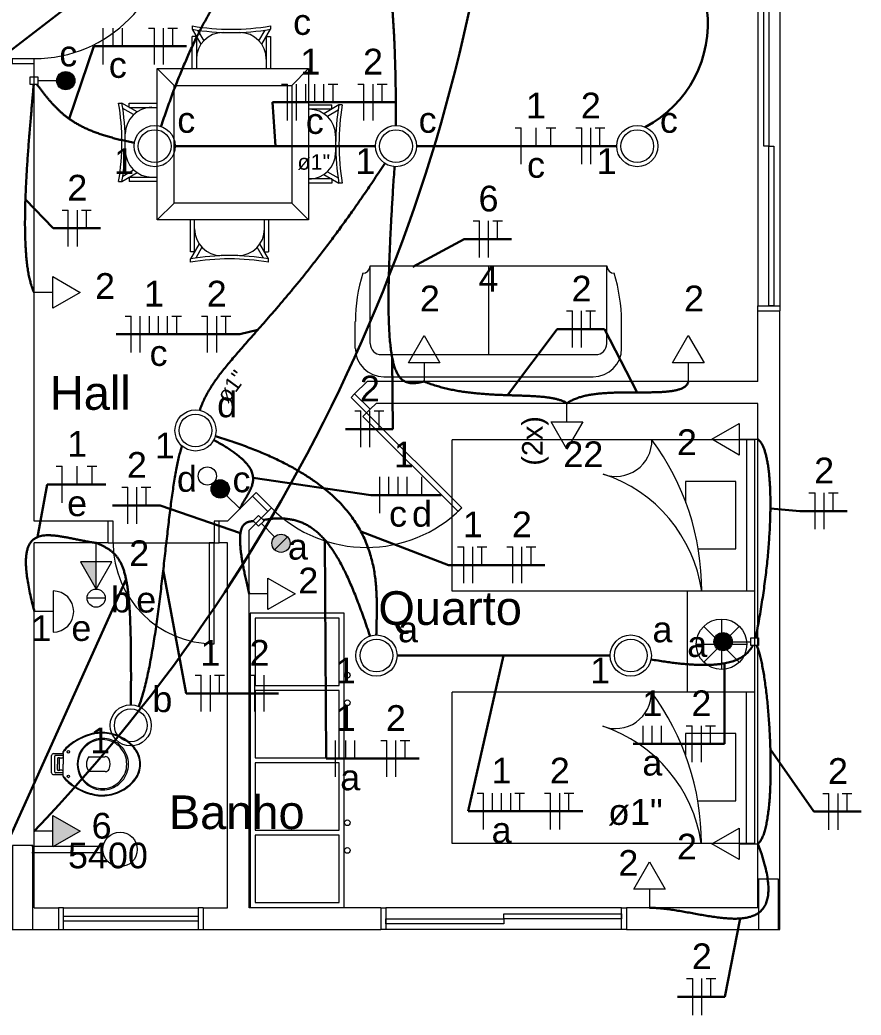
# Model space of a CAD drawing. Header units: inches. Extents: x -8.7 to 57.3, y -9.2 to 26.4.
# Drawn here: x 8.53 to 14.31, y -2.32 to 4.51 of the extents above; entities that cross this region are included whole.
import ezdxf
from ezdxf.enums import TextEntityAlignment as Align

# ---------------------------------------------------------------- set-up
doc = ezdxf.new("R2010")
doc.units = ezdxf.units.IN
doc.header["$MEASUREMENT"] = 0
for name, color, linetype, lineweight in [('BASE', 7, 'Continuous', 5), ('EL-Condutos', 8, 'Continuous', 30), ('EL-Fios', 1, 'Continuous', 20), ('EL-Textos condutos', 7, 'Continuous', 20), ('EL-Textos fios', 7, 'Continuous', 30), ('EL-Textos pontos', 7, 'Continuous', 30), ('MOVEIS', 253, 'Continuous', 20), ('P-SIMBOL', 5, 'Continuous', 20), ('TEXTO', 7, 'Continuous', 20)]:
    doc.layers.add(name, color=color, linetype=linetype, lineweight=lineweight)
doc.styles.add('Arial', font='arial.ttf')

msp = doc.modelspace()

# ---------------------------------------------------------------- hatches: boundary and pattern name
at = {"layer": 'P-SIMBOL', "linetype": 'Continuous'}
for points in [[(8.8478, 4.1574), (8.8478, 4.0949), (8.7853, 4.0949), (8.7858, 4.1046), (8.7913, 4.1216), (8.7973, 4.1321), (8.8043, 4.1401), (8.8148, 4.1481), (8.8277, 4.1542), (8.8408, 4.1571), (8.8478, 4.1569)], [(8.8478, 4.1574), (8.8478, 4.0949), (8.9103, 4.0949), (8.9098, 4.1046), (8.9043, 4.1216), (8.8983, 4.1321), (8.8913, 4.1401), (8.8808, 4.1481), (8.8678, 4.1542), (8.8548, 4.1571), (8.8478, 4.1569)], [(8.8478, 4.0324), (8.8478, 4.0949), (8.7853, 4.0949), (8.7858, 4.0853), (8.7913, 4.0683), (8.7973, 4.0578), (8.8043, 4.0498), (8.8148, 4.0418), (8.8277, 4.0357), (8.8408, 4.0328), (8.8478, 4.033)], [(8.8478, 4.0324), (8.8478, 4.0949), (8.9103, 4.0949), (8.9098, 4.0853), (8.9043, 4.0683), (8.8983, 4.0578), (8.8913, 4.0498), (8.8808, 4.0418), (8.8678, 4.0357), (8.8548, 4.0328), (8.8478, 4.033)], [(10.2806, 0.8767), (10.3248, 0.9209), (10.2806, 0.9651), (10.2742, 0.9579), (10.266, 0.9421), (10.2629, 0.9304), (10.2622, 0.9198), (10.2639, 0.9067), (10.2688, 0.8932), (10.2759, 0.882), (10.281, 0.8771)], [(10.369, 0.9651), (10.3248, 0.9209), (10.2806, 0.9651), (10.2879, 0.9716), (10.3037, 0.9797), (10.3154, 0.9829), (10.326, 0.9836), (10.3391, 0.9819), (10.3526, 0.977), (10.3638, 0.9698), (10.3687, 0.9648)], [(10.369, 0.9651), (10.3248, 0.9209), (10.369, 0.8767), (10.3755, 0.884), (10.3836, 0.8998), (10.3868, 0.9115), (10.3875, 0.9221), (10.3857, 0.9352), (10.3809, 0.9487), (10.3737, 0.9599), (10.3687, 0.9648)], [(10.2806, 0.8767), (10.3248, 0.9209), (10.369, 0.8767), (10.3619, 0.8703), (10.346, 0.8622), (10.3343, 0.859), (10.3237, 0.8583), (10.3106, 0.8601), (10.2971, 0.8649), (10.2858, 0.8721), (10.281, 0.8771)], [(9.0563, 0.7945), (9.0563, 0.607), (8.9481, 0.7945)], [(13.3582, 0.308), (13.3582, 0.2455), (13.2957, 0.2455), (13.2962, 0.2551), (13.3017, 0.2721), (13.3077, 0.2826), (13.3147, 0.2906), (13.3252, 0.2986), (13.3382, 0.3047), (13.3512, 0.3076), (13.3582, 0.3075)], [(13.3582, 0.308), (13.3582, 0.2455), (13.4207, 0.2455), (13.4202, 0.2551), (13.4147, 0.2721), (13.4087, 0.2826), (13.4017, 0.2906), (13.3912, 0.2986), (13.3782, 0.3047), (13.3652, 0.3076), (13.3582, 0.3075)], [(13.3582, 0.183), (13.3582, 0.2455), (13.2957, 0.2455), (13.2962, 0.2358), (13.3017, 0.2188), (13.3077, 0.2084), (13.3147, 0.2004), (13.3252, 0.1924), (13.3382, 0.1862), (13.3512, 0.1833), (13.3582, 0.1835)], [(13.3582, 0.183), (13.3582, 0.2455), (13.4207, 0.2455), (13.4202, 0.2358), (13.4147, 0.2188), (13.4087, 0.2084), (13.4017, 0.2004), (13.3912, 0.1924), (13.3782, 0.1862), (13.3652, 0.1833), (13.3582, 0.1835)], [(8.7583, -1.1631), (8.9458, -1.0549), (8.7583, -0.9466)]]:
    msp.add_hatch(color=256, dxfattribs=at).paths.add_polyline_path(points)

# ---------------------------------------------------------------- linework, layer by layer
at = {"layer": 'BASE', "linetype": 'Continuous'}
for p, q in [((13.5977, 4.7425), (13.5977, 2.55)), ((13.7477, 4.7425), (13.7477, 2.55)), ((8.8323, -1.5805), (9.7557, -1.5805)), ((12.6602, -1.5805), (11.0448, -1.5805)), ((8.8323, -1.7305), (9.7557, -1.7305)), ((12.6602, -1.7305), (11.0448, -1.7305))]:
    msp.add_line(p, q, dxfattribs=at)
at = {"layer": 'BASE'}
for p, q in [((8.6308, 4.2115), (8.4808, 4.2115)), ((8.6308, 1.0735), (8.6308, 4.2115)), ((13.5977, 2.031), (13.5977, 2.5155)), ((13.5977, 2.5155), (13.7477, 2.5155)), ((13.7477, -1.7305), (13.7477, 2.5155)), ((10.8302, 1.946), (10.9153, 2.031)), ((13.5977, 2.031), (10.9153, 2.031)), ((10.9362, 1.84), (10.8302, 1.946)), ((10.9362, 1.84), (10.9772, 1.881)), ((13.5977, 1.881), (10.9772, 1.881)), ((13.5977, -1.5805), (13.5977, 1.881)), ((9.9573, 1.0735), (10.1288, 1.2445)), ((10.2348, 1.1385), (10.1288, 1.2445)), ((10.1073, 1.011), (10.2348, 1.1385)), ((9.1382, 1.0735), (8.6308, 1.0735)), ((9.1382, 0.9235), (9.1382, 1.0735)), ((9.9573, 1.0735), (9.8997, 1.0735)), ((9.8997, 0.9235), (9.8997, 1.0735)), ((10.1073, -1.5805), (10.1073, 1.011)), ((8.6308, -1.5805), (8.6308, 0.9235)), ((9.1382, 0.9235), (8.6308, 0.9235)), ((9.1382, 0.9235), (9.8997, 0.9235)), ((9.9573, 0.9235), (9.8997, 0.9235)), ((9.9573, -1.5805), (9.9573, 0.9235)), ((8.6308, -1.5805), (8.6308, 0.577)), ((8.6308, -1.5805), (8.7978, -1.5805)), ((8.7978, -1.5805), (8.7978, -1.7305)), ((9.7903, -1.5805), (9.9573, -1.5805)), ((9.7903, -1.5805), (9.7903, -1.7305)), ((11.0102, -1.5805), (10.1073, -1.5805)), ((11.0102, -1.5805), (11.0102, -1.7305)), ((13.5977, -1.5805), (12.6948, -1.5805)), ((12.6948, -1.5805), (12.6948, -1.7305)), ((8.4808, -1.7305), (8.7978, -1.7305)), ((9.7903, -1.7305), (11.0102, -1.7305)), ((12.6948, -1.7305), (13.7477, -1.7305))]:
    msp.add_line(p, q, dxfattribs=at)
at = {"layer": 'BASE', "linetype": 'Continuous'}
for points in [[(13.6728, 4.7425), (13.6728, 3.6465), (13.6382, 3.6465), (13.6382, 4.7425), (13.6728, 4.7425), (13.6728, 4.7425)], [(13.7073, 3.6465), (13.7073, 2.55), (13.6728, 2.55), (13.6728, 3.6465), (13.7073, 3.6465), (13.7073, 3.6465)], [(10.9117, 1.8155), (10.8872, 1.791), (11.5403, 1.1385), (11.5648, 1.163), (10.9117, 1.8155), (10.9117, 1.8155)], [(9.8652, 0.9235), (9.8308, 0.9235), (9.8308, 0.231), (9.8652, 0.231), (9.8652, 0.9235), (9.8652, 0.9235)], [(8.8323, -1.638), (9.7557, -1.638), (9.7557, -1.673), (8.8323, -1.673), (8.8323, -1.638), (8.8323, -1.638)], [(12.6602, -1.6555), (11.8528, -1.6555), (11.8528, -1.621), (12.6602, -1.621), (12.6602, -1.6555), (12.6602, -1.6555)], [(11.8528, -1.69), (11.0448, -1.69), (11.0448, -1.6555), (11.8528, -1.6555), (11.8528, -1.69), (11.8528, -1.69)]]:
    msp.add_lwpolyline(points, close=True, dxfattribs=at)
for points in [[(8.6308, 4.2115), (8.6308, 4.246), (8.4808, 4.246), (8.4808, 4.2115)], [(13.5977, 2.5155), (13.5977, 2.55), (13.7477, 2.55), (13.7477, 2.5155)], [(10.8302, 1.946), (10.8057, 1.9215), (10.9117, 1.8155), (10.9362, 1.84)], [(10.2348, 1.1385), (10.2592, 1.163), (10.1532, 1.269), (10.1288, 1.2445)], [(9.1382, 0.9235), (9.1728, 0.9235), (9.1728, 1.0735), (9.1382, 1.0735)], [(9.8997, 1.0735), (9.8652, 1.0735), (9.8652, 0.9235), (9.8997, 0.9235)], [(8.7978, -1.7305), (8.8323, -1.7305), (8.8323, -1.5805), (8.7978, -1.5805)], [(9.7903, -1.5805), (9.7557, -1.5805), (9.7557, -1.7305), (9.7903, -1.7305)], [(11.0102, -1.5805), (11.0448, -1.5805), (11.0448, -1.7305), (11.0102, -1.7305)], [(12.6948, -1.7305), (12.6602, -1.7305), (12.6602, -1.5805), (12.6948, -1.5805)]]:
    msp.add_lwpolyline(points, dxfattribs=at)
at = {"layer": 'BASE'}
for points in [[(8.4827, -1.7305), (8.5523, -1.7305), (8.6212, -1.7305), (8.6212, -1.442), (8.6212, -1.1535), (8.5523, -1.1535), (8.4827, -1.1535), (8.4827, -1.442), (8.4827, -1.7305), (8.4827, -1.7305)], [(13.6007, -1.7305), (13.6698, -1.7305), (13.7393, -1.7305), (13.7393, -1.5575), (13.7393, -1.3845), (13.6698, -1.3845), (13.6007, -1.3845), (13.6007, -1.5575), (13.6007, -1.7305), (13.6007, -1.7305)]]:
    msp.add_lwpolyline(points, close=True, dxfattribs=at)
at = {"layer": 'BASE', "linetype": 'Continuous'}
for centre, radius, start, end in [((8.6308, 5.1695), 0.923, 270, 0), ((10.9117, 1.8155), 0.923, 225, 315), ((9.8652, 0.9235), 0.6923, 180, 270)]:
    msp.add_arc(centre, radius, start, end, dxfattribs=at)
at = {"layer": 'EL-Condutos', "linetype": 'Continuous'}
for centre, radius, start, end in [((0.1546, 7.0477), 11.7256, 316.28885, 354.81711), ((12.4563, 4.4846), 0.7972, 297.40648, 77.04735)]:
    msp.add_arc(centre, radius, start, end, dxfattribs=at)
for points in [[(10.344, 6.44), (10.4147, 6.3783), (10.481, 6.3131), (10.543, 6.2444), (10.6007, 6.1726), (10.6545, 6.0977), (10.7043, 6.02), (10.7504, 5.9397), (10.7929, 5.8569), (10.832, 5.7718), (10.8677, 5.6846), (10.9003, 5.5955), (10.9299, 5.5047), (10.9566, 5.4123), (10.9806, 5.3187), (11.002, 5.2238), (11.021, 5.128), (11.0377, 5.0314), (11.0522, 4.9341), (11.0648, 4.8365), (11.0756, 4.7386), (11.0846, 4.6407), (11.0921, 4.5429), (11.0982, 4.4454), (11.103, 4.3485), (11.1067, 4.2522), (11.1094, 4.1569), (11.1114, 4.0626), (11.1126, 3.9695), (11.1133, 3.8779), (11.1136, 3.7879)], [(9.5021, 3.7828), (9.5416, 3.8983), (9.5809, 4.0067), (9.62, 4.1082), (9.659, 4.203), (9.6977, 4.2915), (9.7364, 4.374), (9.7748, 4.4506), (9.8131, 4.5218), (9.8513, 4.5877), (9.8894, 4.6487), (9.9273, 4.7051), (9.9651, 4.757), (10.0029, 4.8048), (10.0405, 4.8489), (10.0781, 4.8893), (10.1156, 4.9266), (10.153, 4.9608), (10.1904, 4.9923), (10.2278, 5.0214), (10.2651, 5.0484), (10.3024, 5.0734), (10.3397, 5.097), (10.377, 5.1192), (10.4143, 5.1403), (10.4516, 5.1608), (10.4889, 5.1807), (10.5263, 5.2005), (10.5637, 5.2204), (10.6011, 5.2406), (10.6387, 5.2615)], [(8.6279, 4.0682), (8.6241, 4.0251), (8.6201, 3.9798), (8.6159, 3.9327), (8.6116, 3.8839), (8.6072, 3.8335), (8.6028, 3.7818), (8.5984, 3.729), (8.5941, 3.6753), (8.59, 3.6208), (8.5861, 3.5658), (8.5824, 3.5103), (8.579, 3.4547), (8.576, 3.3992), (8.5734, 3.3438), (8.5712, 3.2888), (8.5696, 3.2345), (8.5685, 3.1809), (8.5681, 3.1282), (8.5683, 3.0768), (8.5693, 3.0267), (8.571, 2.9781), (8.5735, 2.9313), (8.577, 2.8864), (8.5814, 2.8436), (8.5867, 2.8032), (8.5931, 2.7652), (8.6006, 2.7299), (8.6093, 2.6976), (8.6191, 2.6683), (8.6303, 2.6423)], [(9.3191, 3.6691), (9.2775, 3.6774), (9.238, 3.6859), (9.2006, 3.6948), (9.1651, 3.7041), (9.1314, 3.7137), (9.0995, 3.7236), (9.0693, 3.7339), (9.0406, 3.7445), (9.0135, 3.7554), (8.9879, 3.7667), (8.9636, 3.7784), (8.9405, 3.7904), (8.9187, 3.8028), (8.898, 3.8155), (8.8783, 3.8286), (8.8595, 3.842), (8.8416, 3.8558), (8.8245, 3.8699), (8.8081, 3.8845), (8.7923, 3.8993), (8.7771, 3.9146), (8.7623, 3.9302), (8.7478, 3.9462), (8.7337, 3.9626), (8.7197, 3.9793), (8.7059, 3.9964), (8.6921, 4.0139), (8.6783, 4.0318), (8.6644, 4.05), (8.6502, 4.0686)], [(9.5985, 3.6462), (9.6613, 3.6462), (9.7206, 3.6462), (9.7766, 3.6462), (9.8296, 3.6462), (9.8799, 3.6462), (9.9276, 3.6462), (9.9731, 3.6462), (10.0166, 3.6462), (10.0583, 3.6462), (10.0986, 3.6462), (10.1375, 3.6462), (10.1755, 3.6462), (10.2127, 3.6462), (10.2494, 3.6462), (10.2859, 3.6462), (10.3224, 3.6462), (10.3591, 3.6462), (10.3963, 3.6462), (10.4343, 3.6462), (10.4733, 3.6462), (10.5135, 3.6462), (10.5552, 3.6462), (10.5987, 3.6462), (10.6442, 3.6462), (10.6919, 3.6462), (10.7422, 3.6462), (10.7952, 3.6462), (10.8512, 3.6462), (10.9105, 3.6462), (10.9733, 3.6462)], [(11.2542, 3.6462), (11.317, 3.6462), (11.3763, 3.6462), (11.4323, 3.6462), (11.4853, 3.6462), (11.5356, 3.6462), (11.5833, 3.6462), (11.6288, 3.6462), (11.6723, 3.6462), (11.714, 3.6462), (11.7542, 3.6462), (11.7932, 3.6462), (11.8312, 3.6462), (11.8684, 3.6462), (11.9051, 3.6462), (11.9416, 3.6462), (11.9781, 3.6462), (12.0148, 3.6462), (12.052, 3.6462), (12.09, 3.6462), (12.1289, 3.6462), (12.1692, 3.6462), (12.2109, 3.6462), (12.2544, 3.6462), (12.2999, 3.6462), (12.3476, 3.6462), (12.3979, 3.6462), (12.4509, 3.6462), (12.5069, 3.6462), (12.5662, 3.6462), (12.629, 3.6462)], [(11.037, 3.527), (10.9653, 3.4187), (10.8957, 3.316), (10.828, 3.2187), (10.7624, 3.1267), (10.6988, 3.0396), (10.6372, 2.9573), (10.5775, 2.8796), (10.5199, 2.8061), (10.4644, 2.7368), (10.4108, 2.6713), (10.3592, 2.6095), (10.3097, 2.5511), (10.2622, 2.4959), (10.2168, 2.4437), (10.1733, 2.3942), (10.1319, 2.3473), (10.0925, 2.3027), (10.0552, 2.2602), (10.0199, 2.2195), (9.9866, 2.1806), (9.9554, 2.143), (9.9263, 2.1066), (9.8992, 2.0712), (9.8741, 2.0366), (9.8511, 2.0025), (9.8302, 1.9687), (9.8113, 1.935), (9.7945, 1.9012), (9.7797, 1.867), (9.7671, 1.8323)], [(11.1038, 3.5051), (11.0943, 3.3621), (11.0861, 3.2283), (11.0792, 3.1035), (11.0735, 2.9874), (11.069, 2.8796), (11.0657, 2.7799), (11.0635, 2.6879), (11.0626, 2.6034), (11.0628, 2.526), (11.0642, 2.4555), (11.0667, 2.3916), (11.0703, 2.334), (11.075, 2.2823), (11.0808, 2.2363), (11.0876, 2.1957), (11.0955, 2.1602), (11.1045, 2.1295), (11.1144, 2.1032), (11.1254, 2.0812), (11.1373, 2.0631), (11.1502, 2.0485), (11.1641, 2.0373), (11.1789, 2.0291), (11.1946, 2.0236), (11.2112, 2.0205), (11.2288, 2.0196), (11.2472, 2.0204), (11.2664, 2.0228), (11.2866, 2.0264), (11.3075, 2.031)], [(11.3075, 2.031), (11.3441, 2.0168), (11.3813, 2.0042), (11.419, 1.993), (11.4572, 1.9832), (11.4957, 1.9747), (11.5344, 1.9673), (11.5733, 1.961), (11.6123, 1.9557), (11.6512, 1.9512), (11.69, 1.9475), (11.7285, 1.9445), (11.7667, 1.942), (11.8045, 1.94), (11.8417, 1.9384), (11.8783, 1.937), (11.9142, 1.9358), (11.9493, 1.9347), (11.9835, 1.9335), (12.0166, 1.9322), (12.0487, 1.9307), (12.0795, 1.9288), (12.1091, 1.9266), (12.1372, 1.9238), (12.1639, 1.9203), (12.1889, 1.9162), (12.2123, 1.9112), (12.2339, 1.9053), (12.2536, 1.8983), (12.2713, 1.8903), (12.287, 1.881)], [(12.287, 1.881), (12.3084, 1.895), (12.3322, 1.9072), (12.3583, 1.9176), (12.3864, 1.9264), (12.4164, 1.9338), (12.4479, 1.9398), (12.4808, 1.9446), (12.5149, 1.9484), (12.55, 1.9512), (12.5857, 1.9532), (12.622, 1.9546), (12.6586, 1.9554), (12.6952, 1.9558), (12.7317, 1.956), (12.7678, 1.956), (12.8034, 1.956), (12.8382, 1.9562), (12.872, 1.9566), (12.9045, 1.9574), (12.9356, 1.9588), (12.9651, 1.9608), (12.9927, 1.9636), (13.0182, 1.9674), (13.0413, 1.9722), (13.062, 1.9782), (13.0799, 1.9856), (13.0948, 1.9944), (13.1066, 2.0048), (13.1149, 2.017), (13.1197, 2.031)], [(9.8747, 1.6557), (9.9886, 1.6192), (10.0945, 1.5813), (10.1927, 1.5421), (10.2834, 1.5018), (10.3669, 1.4604), (10.4436, 1.4179), (10.5137, 1.3744), (10.5776, 1.3301), (10.6354, 1.285), (10.6875, 1.2392), (10.7342, 1.1928), (10.7758, 1.1457), (10.8126, 1.0982), (10.8448, 1.0503), (10.8727, 1.0021), (10.8967, 0.9536), (10.917, 0.905), (10.9339, 0.8562), (10.9478, 0.8074), (10.9588, 0.7587), (10.9673, 0.7102), (10.9736, 0.6618), (10.978, 0.6138), (10.9807, 0.5661), (10.982, 0.5189), (10.9823, 0.4722), (10.9818, 0.4261), (10.9809, 0.3807), (10.9797, 0.3361), (10.9787, 0.2923)], [(9.6453, 1.5872), (9.6346, 1.5523), (9.6244, 1.5131), (9.6147, 1.4702), (9.6055, 1.4236), (9.5966, 1.3736), (9.588, 1.3206), (9.5798, 1.2647), (9.5718, 1.2063), (9.5639, 1.1456), (9.5562, 1.0828), (9.5486, 1.0183), (9.541, 0.9522), (9.5333, 0.8849), (9.5256, 0.8165), (9.5178, 0.7475), (9.5098, 0.678), (9.5015, 0.6082), (9.493, 0.5385), (9.4842, 0.4691), (9.4749, 0.4003), (9.4653, 0.3323), (9.4551, 0.2655), (9.4444, 0.1999), (9.4332, 0.136), (9.4213, 0.074), (9.4087, 0.0141), (9.3953, -0.0434), (9.3812, -0.0982), (9.3662, -0.1501), (9.3503, -0.1988)], [(9.8632, 1.6302), (9.9015, 1.6086), (9.9362, 1.5878), (9.9677, 1.5678), (9.9959, 1.5486), (10.0211, 1.53), (10.0433, 1.5121), (10.0628, 1.4948), (10.0795, 1.478), (10.0937, 1.4618), (10.1056, 1.446), (10.1151, 1.4306), (10.1225, 1.4157), (10.1279, 1.401), (10.1315, 1.3866), (10.1333, 1.3725), (10.1335, 1.3586), (10.1322, 1.3448), (10.1296, 1.3311), (10.1258, 1.3175), (10.1209, 1.3039), (10.1151, 1.2903), (10.1085, 1.2766), (10.1012, 1.2628), (10.0934, 1.2488), (10.0852, 1.2346), (10.0767, 1.2201), (10.0681, 1.2053), (10.0594, 1.1902), (10.051, 1.1747), (10.0427, 1.1587)], [(13.5812, 0.2722), (13.5942, 0.3378), (13.6062, 0.403), (13.6173, 0.4678), (13.6275, 0.532), (13.6369, 0.5956), (13.6454, 0.6583), (13.653, 0.7201), (13.6597, 0.781), (13.6656, 0.8406), (13.6706, 0.8991), (13.6747, 0.9562), (13.678, 1.0118), (13.6805, 1.0658), (13.6821, 1.1182), (13.6829, 1.1687), (13.6828, 1.2173), (13.682, 1.2639), (13.6802, 1.3084), (13.6777, 1.3506), (13.6744, 1.3904), (13.6702, 1.4278), (13.6653, 1.4626), (13.6595, 1.4946), (13.653, 1.5239), (13.6457, 1.5502), (13.6375, 1.5735), (13.6286, 1.5937), (13.6189, 1.6106), (13.6085, 1.6241), (13.5973, 1.6341)], [(10.1073, 0.5736), (10.0968, 0.6168), (10.0874, 0.6574), (10.079, 0.6956), (10.0716, 0.7313), (10.065, 0.7647), (10.0594, 0.7959), (10.0547, 0.8249), (10.0509, 0.8517), (10.0479, 0.8766), (10.0457, 0.8995), (10.0443, 0.9206), (10.0437, 0.9399), (10.0438, 0.9574), (10.0446, 0.9734), (10.0462, 0.9878), (10.0483, 1.0008), (10.0512, 1.0123), (10.0546, 1.0226), (10.0586, 1.0317), (10.0632, 1.0396), (10.0684, 1.0464), (10.074, 1.0523), (10.0802, 1.0572), (10.0868, 1.0614), (10.0939, 1.0648), (10.1013, 1.0675), (10.1092, 1.0696), (10.1174, 1.0712), (10.126, 1.0724), (10.1349, 1.0733)], [(10.202, 1.0808), (10.2376, 1.0862), (10.2719, 1.0897), (10.3049, 1.0912), (10.3368, 1.0907), (10.3675, 1.0882), (10.3971, 1.0836), (10.4257, 1.077), (10.4534, 1.0682), (10.4801, 1.0573), (10.506, 1.0442), (10.5311, 1.0289), (10.5555, 1.0114), (10.5792, 0.9916), (10.6023, 0.9696), (10.6249, 0.9453), (10.6469, 0.9186), (10.6685, 0.8895), (10.6897, 0.8581), (10.7106, 0.8242), (10.7313, 0.7879), (10.7517, 0.7491), (10.772, 0.7078), (10.7922, 0.6639), (10.8124, 0.6176), (10.8326, 0.5686), (10.8528, 0.517), (10.8733, 0.4627), (10.8939, 0.4058), (10.9148, 0.3461), (10.936, 0.2838)], [(8.6327, 0.4525), (8.6159, 0.5184), (8.602, 0.5788), (8.5911, 0.6339), (8.5829, 0.684), (8.5775, 0.7292), (8.5748, 0.7698), (8.5745, 0.806), (8.5767, 0.838), (8.5813, 0.866), (8.5881, 0.8903), (8.5971, 0.911), (8.6082, 0.9284), (8.6212, 0.9427), (8.6362, 0.9542), (8.6529, 0.9629), (8.6714, 0.9692), (8.6914, 0.9733), (8.713, 0.9754), (8.736, 0.9757), (8.7603, 0.9744), (8.7859, 0.9718), (8.8126, 0.968), (8.8403, 0.9633), (8.869, 0.9579), (8.8986, 0.952), (8.929, 0.9459), (8.96, 0.9397), (8.9917, 0.9337), (9.0238, 0.928), (9.0563, 0.923)], [(9.2948, -0.1871), (9.2952, -0.0975), (9.2955, -0.0131), (9.2954, 0.066), (9.295, 0.1402), (9.2943, 0.2097), (9.2932, 0.2745), (9.2917, 0.3349), (9.2898, 0.3911), (9.2873, 0.4432), (9.2843, 0.4915), (9.2807, 0.5361), (9.2766, 0.5771), (9.2718, 0.6149), (9.2663, 0.6495), (9.2601, 0.6811), (9.2531, 0.7099), (9.2454, 0.7362), (9.2368, 0.76), (9.2274, 0.7815), (9.2171, 0.8011), (9.2058, 0.8187), (9.1936, 0.8347), (9.1803, 0.8491), (9.166, 0.8622), (9.1507, 0.8742), (9.1342, 0.8851), (9.1165, 0.8953), (9.0977, 0.9049), (9.0776, 0.9141), (9.0563, 0.923)], [(12.8642, 0.1237), (12.9119, 0.1157), (12.9574, 0.1088), (13.0007, 0.1028), (13.0419, 0.0977), (13.0811, 0.0936), (13.1182, 0.0903), (13.1535, 0.088), (13.1868, 0.0865), (13.2183, 0.0858), (13.2481, 0.0859), (13.2762, 0.0868), (13.3026, 0.0885), (13.3274, 0.0909), (13.3507, 0.094), (13.3725, 0.0977), (13.3929, 0.1022), (13.4119, 0.1072), (13.4297, 0.1129), (13.4462, 0.1191), (13.4615, 0.1259), (13.4757, 0.1333), (13.4888, 0.1411), (13.5009, 0.1494), (13.5121, 0.1582), (13.5224, 0.1674), (13.5318, 0.1771), (13.5405, 0.1871), (13.5484, 0.1975), (13.5557, 0.2082), (13.5624, 0.2192)], [(13.5894, 0.219), (13.5989, 0.1936), (13.6081, 0.1633), (13.6169, 0.1286), (13.6254, 0.0897), (13.6334, 0.047), (13.641, 0.0009), (13.6481, -0.0482), (13.6547, -0.0999), (13.6607, -0.1538), (13.6661, -0.2096), (13.6709, -0.267), (13.6751, -0.3254), (13.6785, -0.3847), (13.6813, -0.4442), (13.6832, -0.5038), (13.6844, -0.563), (13.6847, -0.6215), (13.6842, -0.6788), (13.6827, -0.7346), (13.6803, -0.7886), (13.677, -0.8402), (13.6726, -0.8893), (13.6672, -0.9353), (13.6607, -0.9779), (13.6531, -1.0168), (13.6444, -1.0515), (13.6345, -1.0817), (13.6233, -1.107), (13.6109, -1.1271), (13.5973, -1.1415)], [(11.12, 0.1502), (11.1871, 0.1502), (11.2504, 0.1502), (11.3102, 0.1502), (11.3668, 0.1502), (11.4204, 0.1502), (11.4713, 0.1502), (11.5197, 0.1502), (11.566, 0.1502), (11.6104, 0.1502), (11.6532, 0.1502), (11.6946, 0.1502), (11.735, 0.1502), (11.7745, 0.1502), (11.8135, 0.1502), (11.8522, 0.1502), (11.891, 0.1502), (11.93, 0.1502), (11.9695, 0.1502), (12.0099, 0.1502), (12.0513, 0.1502), (12.0941, 0.1502), (12.1385, 0.1502), (12.1848, 0.1502), (12.2332, 0.1502), (12.2841, 0.1502), (12.3377, 0.1502), (12.3943, 0.1502), (12.4541, 0.1502), (12.5174, 0.1502), (12.5845, 0.1502)], [(13.5973, -1.1415), (13.6232, -1.2159), (13.6432, -1.2832), (13.6573, -1.3437), (13.6659, -1.3976), (13.6693, -1.4453), (13.6677, -1.4872), (13.6615, -1.5236), (13.6508, -1.5547), (13.636, -1.5809), (13.6173, -1.6026), (13.5951, -1.6201), (13.5695, -1.6336), (13.5408, -1.6436), (13.5094, -1.6503), (13.4755, -1.6541), (13.4394, -1.6552), (13.4013, -1.6541), (13.3616, -1.651), (13.3204, -1.6463), (13.2781, -1.6404), (13.235, -1.6334), (13.1913, -1.6258), (13.1473, -1.6178), (13.1032, -1.6099), (13.0594, -1.6023), (13.0161, -1.5953), (12.9736, -1.5893), (12.9321, -1.5846), (12.892, -1.5816), (12.8535, -1.5805)]]:
    msp.add_spline(points, degree=3, dxfattribs=at)
at = {"layer": 'EL-Fios', "color": 5}
for p, q in [((9.1035, 4.2064), (9.1035, 4.4564)), ((9.1741, 4.3314), (9.1741, 4.4564)), ((9.2366, 4.3314), (9.2366, 4.4564)), ((9.4148, 4.4564), (9.4565, 4.4564)), ((9.4565, 4.2064), (9.4565, 4.4564)), ((9.519, 4.2064), (9.519, 4.4564)), ((9.5481, 4.4564), (9.6148, 4.4564)), ((9.5815, 4.3314), (9.5815, 4.4564)), ((10.3278, 4.072), (10.3695, 4.072)), ((10.3695, 3.822), (10.3695, 4.072)), ((10.432, 3.822), (10.432, 4.072)), ((10.4945, 3.947), (10.4945, 4.072)), ((10.557, 3.947), (10.557, 4.072)), ((10.6195, 3.947), (10.6195, 4.072)), ((10.6486, 4.072), (10.7153, 4.072)), ((10.682, 3.947), (10.682, 4.072)), ((10.8521, 4.072), (10.8938, 4.072)), ((10.8938, 3.822), (10.8938, 4.072)), ((10.9563, 3.822), (10.9563, 4.072)), ((10.9855, 4.072), (11.0521, 4.072)), ((11.0188, 3.947), (11.0188, 4.072)), ((11.9312, 3.7713), (11.9728, 3.7713)), ((11.9728, 3.5213), (11.9728, 3.7713)), ((12.0747, 3.6462), (12.0747, 3.7713)), ((12.1432, 3.7713), (12.2098, 3.7713)), ((12.1766, 3.6462), (12.1766, 3.7713)), ((12.3467, 3.7713), (12.3884, 3.7713)), ((12.3884, 3.5213), (12.3884, 3.7713)), ((12.4509, 3.5213), (12.4509, 3.7713)), ((12.48, 3.7713), (12.5466, 3.7713)), ((12.5134, 3.6462), (12.5134, 3.7713)), ((8.8232, 3.2069), (8.8649, 3.2069)), ((8.8649, 2.9569), (8.8649, 3.2069)), ((8.9274, 2.9569), (8.9274, 3.2069)), ((8.9566, 3.2069), (9.0232, 3.2069)), ((8.9899, 3.0819), (8.9899, 3.2069)), ((11.6444, 3.1328), (11.686, 3.1328)), ((11.686, 2.8828), (11.686, 3.1328)), ((11.7485, 2.8828), (11.7485, 3.1328)), ((11.7777, 3.1328), (11.8444, 3.1328)), ((11.811, 3.0078), (11.811, 3.1328)), ((9.2553, 2.4803), (9.297, 2.4803)), ((9.297, 2.2303), (9.297, 2.4803)), ((9.3595, 2.2303), (9.3595, 2.4803)), ((9.422, 2.3553), (9.422, 2.4803)), ((9.4845, 2.3553), (9.4845, 2.4803)), ((9.547, 2.3553), (9.547, 2.4803)), ((9.5762, 2.4803), (9.6428, 2.4803)), ((9.6095, 2.3553), (9.6095, 2.4803)), ((9.7796, 2.4803), (9.8213, 2.4803)), ((9.8213, 2.2303), (9.8213, 2.4803)), ((9.8838, 2.2303), (9.8838, 2.4803)), ((9.913, 2.4803), (9.9796, 2.4803)), ((9.9463, 2.3553), (9.9463, 2.4803)), ((12.2828, 2.5147), (12.3245, 2.5147)), ((12.2828, 2.5147), (12.3245, 2.5147)), ((12.3245, 2.2647), (12.3245, 2.5147)), ((12.3245, 2.2647), (12.3245, 2.5147)), ((12.387, 2.2647), (12.387, 2.5147)), ((12.387, 2.2647), (12.387, 2.5147)), ((12.4162, 2.5147), (12.4828, 2.5147)), ((12.4162, 2.5147), (12.4828, 2.5147)), ((12.4495, 2.3897), (12.4495, 2.5147)), ((12.4495, 2.3897), (12.4495, 2.5147)), ((10.8306, 1.8292), (10.8722, 1.8292)), ((10.8722, 1.5792), (10.8722, 1.8292)), ((10.9347, 1.5792), (10.9347, 1.8292)), ((10.9639, 1.8292), (11.0305, 1.8292)), ((10.9972, 1.7042), (10.9972, 1.8292)), ((8.7825, 1.4491), (8.8241, 1.4491)), ((8.8241, 1.1991), (8.8241, 1.4491)), ((8.926, 1.3241), (8.926, 1.4491)), ((8.9945, 1.4491), (9.0611, 1.4491)), ((9.0279, 1.3241), (9.0279, 1.4491)), ((11.0028, 1.1269), (11.0028, 1.3769)), ((11.0653, 1.2519), (11.0653, 1.3769)), ((11.1278, 1.2519), (11.1278, 1.3769)), ((11.1903, 1.2519), (11.1903, 1.3769)), ((11.2921, 1.2519), (11.2921, 1.3769)), ((9.232, 1.3051), (9.2736, 1.3051)), ((9.2736, 1.0551), (9.2736, 1.3051)), ((9.3361, 1.0551), (9.3361, 1.3051)), ((9.3653, 1.3051), (9.432, 1.3051)), ((9.3986, 1.1801), (9.3986, 1.3051)), ((13.9474, 1.2666), (13.9891, 1.2666)), ((13.9891, 1.0166), (13.9891, 1.2666)), ((14.0516, 1.0166), (14.0516, 1.2666)), ((14.0808, 1.2666), (14.1474, 1.2666)), ((14.1141, 1.1416), (14.1141, 1.2666)), ((11.5367, 0.8964), (11.5784, 0.8964)), ((11.5784, 0.6464), (11.5784, 0.8964)), ((11.6409, 0.6464), (11.6409, 0.8964)), ((11.6701, 0.8964), (11.7368, 0.8964)), ((11.7034, 0.7714), (11.7034, 0.8964)), ((11.8735, 0.8964), (11.9152, 0.8964)), ((11.9152, 0.6464), (11.9152, 0.8964)), ((11.9777, 0.6464), (11.9777, 0.8964)), ((12.0069, 0.8964), (12.0735, 0.8964)), ((12.0402, 0.7714), (12.0402, 0.8964)), ((9.7362, 0.0156), (9.7778, 0.0156)), ((9.7778, -0.2344), (9.7778, 0.0156)), ((9.8403, -0.2344), (9.8403, 0.0156)), ((9.8695, 0.0156), (9.9362, 0.0156)), ((9.9028, -0.1094), (9.9028, 0.0156)), ((10.1043, 0.0156), (10.1459, 0.0156)), ((10.1459, -0.2344), (10.1459, 0.0156)), ((10.2084, -0.2344), (10.2084, 0.0156)), ((12.8102, -0.4559), (12.8102, -0.3309)), ((12.8727, -0.4559), (12.8727, -0.3309)), ((12.9352, -0.4559), (12.9352, -0.3309)), ((13.1053, -0.3309), (13.147, -0.3309)), ((13.147, -0.5809), (13.147, -0.3309)), ((13.2095, -0.5809), (13.2095, -0.3309)), ((13.2386, -0.3309), (13.3053, -0.3309)), ((13.272, -0.4559), (13.272, -0.3309)), ((10.6981, -0.6819), (10.6981, -0.4319)), ((10.7686, -0.5569), (10.7686, -0.4319)), ((10.8311, -0.5569), (10.8311, -0.4319)), ((11.0094, -0.4319), (11.0511, -0.4319)), ((11.0511, -0.6819), (11.0511, -0.4319)), ((11.1136, -0.6819), (11.1136, -0.4319)), ((11.1427, -0.4319), (11.2094, -0.4319)), ((11.1761, -0.5569), (11.1761, -0.4319)), ((11.6716, -0.7929), (11.7133, -0.7929)), ((11.7133, -1.0429), (11.7133, -0.7929)), ((11.7758, -0.9179), (11.7758, -0.7929)), ((11.8383, -0.9179), (11.8383, -0.7929)), ((11.9008, -0.9179), (11.9008, -0.7929)), ((11.9299, -0.7929), (11.9966, -0.7929)), ((11.9633, -0.9179), (11.9633, -0.7929)), ((12.1334, -0.7929), (12.1751, -0.7929)), ((12.1751, -1.0429), (12.1751, -0.7929)), ((12.2376, -1.0429), (12.2376, -0.7929)), ((12.2668, -0.7929), (12.3334, -0.7929)), ((12.3001, -0.9179), (12.3001, -0.7929)), ((14.0427, -0.7955), (14.0844, -0.7955)), ((14.0844, -1.0455), (14.0844, -0.7955)), ((14.1469, -1.0455), (14.1469, -0.7955)), ((14.1761, -0.7955), (14.2427, -0.7955)), ((14.2094, -0.9205), (14.2094, -0.7955)), ((13.1082, -2.0668), (13.1499, -2.0668)), ((13.1499, -2.3168), (13.1499, -2.0668)), ((13.2124, -2.3168), (13.2124, -2.0668)), ((13.2416, -2.0668), (13.3082, -2.0668)), ((13.2749, -2.1918), (13.2749, -2.0668))]:
    msp.add_line(p, q, dxfattribs=at)
at = {"layer": 'EL-Textos fios'}
for p, q in [((11.2012, 6.402), (7.9951, 3.9381)), ((8.8721, 3.8329), (9.041, 4.3314)), ((9.041, 4.3314), (9.6773, 4.3314)), ((10.2859, 3.6462), (10.2653, 3.947)), ((10.2653, 3.947), (11.1146, 3.947)), ((8.5709, 3.2786), (8.7607, 3.0819)), ((8.7607, 3.0819), (9.0857, 3.0819)), ((11.2295, 2.8171), (11.5819, 3.0078)), ((11.5819, 3.0078), (11.9069, 3.0078)), ((10.0421, 2.3553), (9.1928, 2.3553)), ((10.166, 2.3859), (10.0421, 2.3553)), ((11.8783, 1.937), (12.2203, 2.3897)), ((12.2203, 2.3897), (12.5453, 2.3897)), ((12.5453, 2.3897), (12.2203, 2.3897)), ((12.7678, 1.956), (12.5453, 2.3897)), ((11.088, 2.1938), (11.093, 1.7042)), ((11.093, 1.7042), (10.7681, 1.7042)), ((10.1334, 1.369), (10.9403, 1.2519)), ((8.6529, 0.9629), (8.72, 1.3241)), ((8.72, 1.3241), (9.1236, 1.3241)), ((10.9403, 1.2519), (11.4229, 1.2519)), ((9.4945, 1.1801), (9.1695, 1.1801)), ((10.0465, 0.9906), (9.4945, 1.1801)), ((13.6828, 1.1586), (13.8849, 1.1416)), ((13.8849, 1.1416), (14.2099, 1.1416)), ((10.8727, 1.0021), (11.4742, 0.7714)), ((10.6257, 0.9443), (10.6356, -0.5569)), ((11.4742, 0.7714), (12.136, 0.7714)), ((9.5167, 0.7382), (9.6737, -0.1094)), ((9.2614, 0.6747), (8.3165, -1.4229)), ((11.8522, 0.1502), (11.6091, -0.9179)), ((13.3683, 0.0969), (13.3678, -0.4559)), ((9.6737, -0.1094), (10.3079, -0.1094)), ((13.3678, -0.4559), (12.7419, -0.4559)), ((13.6829, -0.4935), (13.9802, -0.9205)), ((10.6356, -0.5569), (11.2719, -0.5569)), ((11.6091, -0.9179), (12.3959, -0.9179)), ((13.9802, -0.9205), (14.3052, -0.9205)), ((13.4756, -1.6541), (13.3707, -2.1918)), ((13.3707, -2.1918), (13.0457, -2.1918))]:
    msp.add_line(p, q, dxfattribs=at)
at = {"layer": 'MOVEIS'}
for p, q in [((9.7157, 4.471), (9.7157, 4.448)), ((9.7157, 4.448), (9.7752, 4.3445)), ((9.7523, 4.442), (9.7948, 4.3685)), ((10.1732, 4.3685), (10.2157, 4.442)), ((10.1928, 4.3445), (10.2523, 4.448)), ((10.2523, 4.471), (10.2523, 4.448)), ((9.7157, 4.178), (9.7157, 4.3985)), ((9.7442, 4.3985), (9.7157, 4.3985)), ((9.7442, 4.3985), (9.7442, 4.178)), ((9.9268, 4.425), (10.0412, 4.425)), ((10.2238, 4.3985), (10.2238, 4.178)), ((10.2238, 4.3985), (10.2523, 4.3985)), ((10.2523, 4.3985), (10.2523, 4.178)), ((9.4753, 4.178), (9.5907, 4.063)), ((10.3983, 4.063), (10.5137, 4.178)), ((9.2103, 3.941), (9.2332, 3.941)), ((9.3368, 3.881), (9.2332, 3.941)), ((9.3127, 3.862), (9.2393, 3.9045)), ((9.2828, 3.941), (9.4753, 3.941)), ((9.2828, 3.912), (9.2828, 3.941)), ((9.2828, 3.912), (9.4753, 3.912)), ((10.5137, 3.9285), (10.6728, 3.9285)), ((10.6728, 3.9), (10.5137, 3.9)), ((10.7223, 3.9285), (10.6188, 3.8685)), ((10.6728, 3.9), (10.6728, 3.9285)), ((10.7453, 3.9285), (10.7223, 3.9285)), ((10.7163, 3.892), (10.6427, 3.8495)), ((9.2562, 3.6155), (9.2562, 3.7295)), ((10.6997, 3.717), (10.6997, 3.603)), ((9.2393, 3.4405), (9.3127, 3.483)), ((9.2332, 3.404), (9.3368, 3.464)), ((9.2828, 3.4325), (9.4753, 3.4325)), ((9.2828, 3.4325), (9.2828, 3.404)), ((10.6728, 3.4205), (10.5137, 3.4205)), ((10.6188, 3.4515), (10.7223, 3.3915)), ((10.6427, 3.4705), (10.7163, 3.428)), ((10.6728, 3.4205), (10.6728, 3.3915)), ((9.2103, 3.404), (9.2332, 3.404)), ((9.4753, 3.404), (9.2828, 3.404)), ((10.6728, 3.3915), (10.5137, 3.3915)), ((10.7453, 3.3915), (10.7223, 3.3915)), ((9.5907, 3.255), (9.4753, 3.1395)), ((10.3983, 3.255), (10.5137, 3.1395)), ((9.7032, 2.9215), (9.7032, 3.1395)), ((9.7317, 2.9215), (9.7317, 3.1395)), ((10.2112, 2.9215), (10.2112, 3.1395)), ((10.2398, 3.1395), (10.2398, 2.9215)), ((9.7632, 2.9755), (9.7032, 2.872)), ((9.7822, 2.952), (9.7397, 2.878)), ((10.2037, 2.878), (10.1613, 2.952)), ((10.2398, 2.872), (10.1802, 2.9755)), ((9.7317, 2.9215), (9.7032, 2.9215)), ((9.7032, 2.8495), (9.7032, 2.872)), ((10.0288, 2.895), (9.9147, 2.895)), ((10.2112, 2.9215), (10.2398, 2.9215)), ((10.2398, 2.8495), (10.2398, 2.872)), ((10.9362, 2.2915), (10.9362, 2.824)), ((10.9362, 2.824), (12.5602, 2.824)), ((11.7483, 2.824), (11.7483, 2.215)), ((12.5602, 2.2915), (12.5602, 2.824)), ((10.8347, 2.2575), (10.8347, 2.4435)), ((12.6617, 2.2575), (12.6617, 2.4435)), ((11.0128, 2.215), (12.4842, 2.215)), ((11.0297, 2.063), (12.4672, 2.063)), ((11.4992, 0.5915), (11.4992, 1.63)), ((13.5762, 1.63), (11.4992, 1.63)), ((13.5188, 1.63), (13.5188, 0.5915)), ((13.5762, -1.139), (13.5762, 1.63)), ((13.5762, 0.5915), (11.4992, 0.5915)), ((13.1148, -0.1005), (13.1148, 0.5915)), ((13.2253, 0.1055), (13.4697, 0.3505)), ((13.2253, 0.3505), (13.4697, 0.1055)), ((13.3477, 0.401), (13.3477, 0.055)), ((13.1747, 0.228), (13.5207, 0.228)), ((13.5762, -0.1005), (11.4992, -0.1005)), ((11.4992, -1.139), (11.4992, -0.1005)), ((13.5188, -1.139), (13.5188, -0.1005)), ((8.7502, -0.5945), (8.7502, -0.535)), ((8.7637, -0.5225), (8.8308, -0.5225)), ((8.7718, -0.5945), (8.7718, -0.543)), ((8.7803, -0.534), (8.8308, -0.534)), ((8.8308, -0.5145), (8.8308, -0.5085)), ((8.8308, -0.5225), (8.8308, -0.5145)), ((8.8308, -0.5225), (8.8308, -0.5945)), ((9.0088, -0.5435), (9.1193, -0.5435)), ((8.7502, -0.654), (8.7502, -0.5945)), ((8.7718, -0.6465), (8.7718, -0.5945)), ((8.7908, -0.5585), (8.7908, -0.5945)), ((8.7908, -0.631), (8.7908, -0.5945)), ((8.8038, -0.5945), (8.8038, -0.5535)), ((8.8038, -0.6355), (8.8038, -0.5945)), ((8.8217, -0.553), (8.8087, -0.553)), ((8.8308, -0.667), (8.8308, -0.5945)), ((8.8308, -0.667), (8.7637, -0.667)), ((8.8308, -0.655), (8.7803, -0.655)), ((8.8217, -0.636), (8.8087, -0.636)), ((8.8308, -0.6745), (8.8308, -0.667)), ((8.8308, -0.6805), (8.8308, -0.6745)), ((9.1193, -0.646), (9.0088, -0.646)), ((8.6143, -1.157), (9.1048, -1.157)), ((13.5762, -1.139), (11.4992, -1.139)), ((9.1048, -1.203), (8.6143, -1.203))]:
    msp.add_line(p, q, dxfattribs=at)
for points in [[(9.4753, 4.178), (10.5137, 4.178), (10.5137, 3.1395), (9.4753, 3.1395), (9.4753, 4.178), (9.4753, 4.178)], [(9.5907, 4.063), (10.3983, 4.063), (10.3983, 3.255), (9.5907, 3.255), (9.5907, 4.063), (9.5907, 4.063)], [(10.1133, -1.5785), (10.7592, -1.5785), (10.7592, 0.4405), (10.1133, 0.4405), (10.1133, -1.5785), (10.1133, -1.5785)], [(10.1478, -0.0555), (10.7248, -0.0555), (10.7248, 0.406), (10.1478, 0.406), (10.1478, -0.0555), (10.1478, -0.0555)], [(10.1478, -0.5515), (10.7248, -0.5515), (10.7248, -0.09), (10.1478, -0.09), (10.1478, -0.5515), (10.1478, -0.5515)], [(10.1478, -1.0475), (10.7248, -1.0475), (10.7248, -0.586), (10.1478, -0.586), (10.1478, -1.0475), (10.1478, -1.0475)], [(10.1478, -1.544), (10.7248, -1.544), (10.7248, -1.0825), (10.1478, -1.0825), (10.1478, -1.544), (10.1478, -1.544)]]:
    msp.add_lwpolyline(points, close=True, dxfattribs=at)
for points in [[(13.4462, 0.8835), (13.4462, 1.345), (13.1003, 1.345), (13.1003, 1.199)], [(13.1843, 0.8835), (13.4462, 0.8835)], [(13.4462, -0.847), (13.4462, -0.3855), (13.1003, -0.3855), (13.1003, -0.532)], [(13.1843, -0.847), (13.4462, -0.847)]]:
    msp.add_lwpolyline(points, dxfattribs=at)
for centre, radius in [((13.3477, 0.228), 0.1731), ((10.7797, 0.016), 0.0196), ((10.7797, -0.1735), 0.0196), ((8.8658, -0.5105), 0.00865), ((8.8658, -0.679), 0.00865), ((10.7797, -0.997), 0.0196), ((9.2208, -1.18), 0.1181), ((10.7797, -1.1865), 0.0196)]:
    msp.add_circle(centre, radius, dxfattribs=at)
for centre, radius, start, end in [((9.9838, 6.036), 1.5878, 260.271, 279.729), ((9.9838, 6.013), 1.5878, 260.271, 279.729), ((9.9268, 4.2425), 0.1827, 90, 180), ((10.0412, 4.2425), 0.1827, 0, 90), ((7.6453, 3.6725), 1.5878, 350.271, 9.729), ((7.6682, 3.6725), 1.5878, 350.271, 9.729), ((9.4388, 3.7295), 0.1827, 90, 180), ((10.5168, 3.717), 0.1827, 0, 90), ((12.2873, 3.66), 1.5878, 170.271, 189.729), ((12.3102, 3.66), 1.5878, 170.271, 189.729), ((9.4388, 3.6155), 0.1827, 180, 270), ((10.5168, 3.603), 0.1827, 270, 0), ((9.9147, 3.0775), 0.1827, 180, 270), ((10.0288, 3.0775), 0.1827, 270, 0), ((9.9718, 1.307), 1.5878, 80.271, 99.729), ((9.9718, 1.2845), 1.5878, 80.271, 99.729), ((10.8857, 2.824), 0.0507, 270, 359.997), ((12.6113, 2.824), 0.0507, 180.003, 270), ((11.9543, 2.44), 1.1194, 162.682, 179.828), ((11.5422, 2.44), 1.1194, 0.17224, 17.3184), ((11.0297, 2.2575), 0.1946, 180, 270), ((11.0128, 2.2915), 0.0761, 180, 270), ((12.4672, 2.2575), 0.1946, 270, 0), ((12.4842, 2.2915), 0.0761, 270, 0), ((12.6227, 1.6275), 0.2474, 249.426, 0.63031), ((11.4693, 0.5935), 1.7428, 359.943, 36.5021), ((12.2248, 0.4475), 0.9978, 8.29981, 71.8307), ((12.6197, -0.1035), 0.2474, 249.426, 0.63031), ((11.4663, -1.1375), 1.7428, 359.943, 36.5021), ((12.2212, -1.283), 0.9978, 8.29981, 71.8307), ((9.1173, -0.7625), 0.3868, 105.253, 124.152), ((9.1173, -0.7625), 0.3816, 97.2935, 124.15), ((9.0968, -0.658), 0.2807, 82.9547, 106.762), ((9.0968, -0.658), 0.2755, 82.9494, 95.7593), ((9.0988, -0.664), 0.281, 58.9326, 83.5222), ((9.0988, -0.664), 0.2861, 58.9269, 83.517), ((9.1092, -0.747), 0.3645, 124.464, 139.245), ((9.1092, -0.747), 0.3697, 124.462, 138.052), ((9.1037, -0.5955), 0.1781, 119.656, 179.751), ((9.0992, -0.5945), 0.168, 119.911, 180.112), ((9.1003, -0.586), 0.1682, 79.5544, 120.298), ((9.0988, -0.594), 0.1675, 78.9336, 119.805), ((9.0992, -0.5985), 0.1806, 41.2224, 79.972), ((9.0998, -0.5925), 0.1658, 43.0735, 79.1921), ((9.0838, -0.682), 0.3041, 38.1702, 58.3139), ((9.0838, -0.682), 0.3093, 38.1603, 58.3191), ((8.7637, -0.536), 0.0136, 88.7011, 176.32), ((8.7797, -0.5425), 0.0084, 88.275, 181.725), ((8.8213, -0.5435), 0.0096, 272.015, 355.282), ((8.8417, -0.516), 0.0109, 141.348, 173.012), ((8.8428, -0.5085), 0.0117, 134.756, 181.691), ((9.0683, -0.5945), 0.0788, 139.312, 220.688), ((9.1197, -0.571), 0.0278, 23.5104, 90.8905), ((9.1022, -0.5925), 0.164, 359.336, 43.7716), ((9.1013, -0.5945), 0.1768, 359.945, 40.6637), ((9.1898, -0.5945), 0.1667, 359.872, 36.98), ((9.1898, -0.5945), 0.1719, 359.872, 36.9981), ((8.7982, -0.558), 0.00769, 143.898, 182.043), ((8.7967, -0.5585), 0.00683, 112.598, 136.064), ((8.7993, -0.566), 0.0151, 70.3419, 109.388), ((8.8102, -0.5395), 0.0137, 245.98, 265.948), ((9.1037, -0.594), 0.1781, 180.249, 240.344), ((9.0992, -0.595), 0.168, 179.888, 240.089), ((9.0542, -0.5945), 0.0976, 339.222, 20.7777), ((9.1022, -0.5965), 0.164, 316.228, 0.66357), ((9.1013, -0.595), 0.1768, 319.336, 0.05475), ((9.1898, -0.595), 0.1667, 323.02, 0.12817), ((9.1898, -0.595), 0.1719, 323.002, 0.12817), ((8.7637, -0.653), 0.0136, 183.68, 271.299), ((8.7797, -0.647), 0.0084, 178.275, 271.725), ((8.7982, -0.6315), 0.00769, 177.957, 216.102), ((8.7967, -0.631), 0.00683, 223.936, 247.402), ((8.7993, -0.623), 0.0151, 250.612, 289.658), ((8.8102, -0.65), 0.0137, 94.0521, 114.02), ((8.8213, -0.646), 0.0096, 4.71802, 87.9851), ((8.8417, -0.6735), 0.0109, 186.988, 218.652), ((8.8428, -0.681), 0.0117, 178.309, 225.244), ((9.1092, -0.442), 0.3645, 220.755, 235.536), ((9.1197, -0.618), 0.0278, 269.109, 336.49), ((9.1092, -0.442), 0.3697, 221.948, 235.538), ((9.1173, -0.427), 0.3868, 235.848, 254.748), ((9.1173, -0.427), 0.3816, 235.85, 262.707), ((9.1003, -0.6035), 0.1682, 239.702, 280.446), ((9.0988, -0.5955), 0.1675, 240.195, 281.066), ((9.0992, -0.591), 0.1806, 280.028, 318.778), ((9.0998, -0.597), 0.1658, 280.808, 316.926), ((9.0838, -0.5075), 0.3041, 301.686, 321.83), ((9.0838, -0.5075), 0.3093, 301.681, 321.84), ((9.0968, -0.5315), 0.2807, 253.238, 277.045), ((9.0968, -0.5315), 0.2755, 264.241, 277.051), ((9.0988, -0.5255), 0.281, 276.478, 301.067), ((9.0988, -0.5255), 0.2861, 276.483, 301.073)]:
    msp.add_arc(centre, radius, start, end, dxfattribs=at)
at = {"layer": 'P-SIMBOL'}
for p, q in [((8.6037, 4.0684), (8.6037, 4.1214)), ((8.6037, 4.1214), (8.6568, 4.1214)), ((8.6568, 4.1214), (8.6568, 4.0684)), ((8.8478, 4.1574), (8.8478, 4.0324)), ((8.6568, 4.0684), (8.6037, 4.0684)), ((8.7853, 4.0949), (8.6568, 4.0949)), ((8.7583, 2.7505), (8.9458, 2.6423)), ((8.7583, 2.534), (8.7583, 2.7505)), ((8.7583, 2.6423), (8.6303, 2.6423)), ((8.9458, 2.6423), (8.7583, 2.534)), ((11.1992, 2.159), (11.3075, 2.3465)), ((11.3075, 2.3465), (11.4157, 2.159)), ((13.0114, 2.159), (13.1197, 2.3465)), ((13.1197, 2.3465), (13.2279, 2.159)), ((11.4157, 2.159), (11.1992, 2.159)), ((11.3075, 2.159), (11.3075, 2.031)), ((13.2279, 2.159), (13.0114, 2.159)), ((13.1197, 2.159), (13.1197, 2.031)), ((12.287, 1.753), (12.287, 1.881)), ((12.1788, 1.753), (12.3953, 1.753)), ((12.287, 1.5655), (12.1788, 1.753)), ((12.3953, 1.753), (12.287, 1.5655)), ((13.2818, 1.6341), (13.4693, 1.7424)), ((13.4693, 1.7424), (13.4693, 1.5259)), ((13.4693, 1.5259), (13.2818, 1.6341)), ((13.4693, 1.6341), (13.5973, 1.6341)), ((9.9519, 1.2496), (10.0427, 1.1587)), ((10.1335, 1.0748), (10.171, 1.1122)), ((10.171, 1.1122), (10.2085, 1.0747)), ((10.171, 1.0373), (10.1335, 1.0748)), ((10.2085, 1.0747), (10.171, 1.0373)), ((10.2806, 0.9651), (10.1898, 1.056)), ((10.369, 0.9651), (10.2806, 0.8767)), ((9.0563, 0.7945), (9.0563, 0.923)), ((8.9481, 0.7945), (9.0563, 0.607)), ((9.1646, 0.7945), (8.9481, 0.7945)), ((9.0563, 0.607), (9.0563, 0.7945)), ((9.0563, 0.607), (9.1646, 0.7945)), ((10.2353, 0.6818), (10.4228, 0.5736)), ((10.2353, 0.4653), (10.2353, 0.6818)), ((8.7613, 0.5938), (8.7613, 0.3113)), ((10.2353, 0.5736), (10.1073, 0.5736)), ((10.4228, 0.5736), (10.2353, 0.4653)), ((9.1188, 0.5445), (8.9938, 0.5445)), ((8.7613, 0.4525), (8.6327, 0.4525)), ((13.3582, 0.183), (13.3582, 0.308)), ((13.4207, 0.2455), (13.5493, 0.2455)), ((13.5493, 0.219), (13.5493, 0.272)), ((13.5493, 0.272), (13.6022, 0.272)), ((13.6022, 0.219), (13.5493, 0.219)), ((13.6022, 0.272), (13.6022, 0.219)), ((8.7583, -1.1631), (8.7583, -0.9466)), ((8.7583, -0.9466), (8.9458, -1.0549)), ((8.7583, -1.0549), (8.6303, -1.0549)), ((8.9458, -1.0549), (8.7583, -1.1631)), ((13.2818, -1.1415), (13.4693, -1.0332)), ((13.4693, -1.0332), (13.4693, -1.2497)), ((13.4693, -1.2497), (13.2818, -1.1415)), ((13.4693, -1.1415), (13.5973, -1.1415)), ((12.7453, -1.4525), (12.8535, -1.265)), ((12.8535, -1.265), (12.9618, -1.4525)), ((12.9618, -1.4525), (12.7453, -1.4525)), ((12.8535, -1.4525), (12.8535, -1.5805))]:
    msp.add_line(p, q, dxfattribs=at)
at = {"layer": 'P-SIMBOL', "const_width": 0.0625}
msp.add_lwpolyline([(9.9391, 1.2936, 1), (9.8766, 1.2936, 1)], format="xyb", close=True, dxfattribs=at)
at = {"layer": 'P-SIMBOL'}
for centre, radius in [((8.8478, 4.0949), 0.0625), ((9.4581, 3.6462), 0.1412), ((9.4581, 3.6462), 0.1125), ((11.1137, 3.6462), 0.1412), ((11.1137, 3.6462), 0.1125), ((12.7694, 3.6462), 0.1412), ((12.7694, 3.6462), 0.1125), ((9.7381, 1.6947), 0.1412), ((9.7381, 1.6947), 0.1125), ((9.8193, 1.3822), 0.0625), ((9.9077, 1.2938), 0.0625), ((9.9078, 1.2936), 0.0625), ((10.3248, 0.9209), 0.0625), ((9.0563, 0.5445), 0.0625), ((10.9797, 0.1502), 0.1412), ((12.7248, 0.1502), 0.1412), ((13.3582, 0.2455), 0.0625), ((10.9797, 0.1502), 0.1125), ((12.7248, 0.1502), 0.1125), ((9.2937, -0.3288), 0.1412), ((9.2937, -0.3288), 0.1125)]:
    msp.add_circle(centre, radius, dxfattribs=at)
msp.add_arc((8.7613, 0.4525), 0.1412, 270, 90, dxfattribs=at)

# ---------------------------------------------------------------- texts
at = {"layer": 'EL-Textos condutos', "style": 'Arial'}
msp.add_text('ø1"', height=0.1059, dxfattribs=at).set_placement((10.5497, 3.4525), align=Align.BOTTOM_CENTER)
msp.add_text('ø1"', height=0.1059, rotation=53.8254, dxfattribs=at).set_placement((10.0512, 1.948), align=Align.BOTTOM_CENTER)
at = {"layer": 'EL-Textos fios', "style": 'Arial'}
for s, p in [('c', (10.4697, 4.3565)), ('1', (10.5258, 4.0845)), ('2', (10.9563, 4.0845)), ('c', (9.2052, 4.0615)), ('1', (12.0747, 3.7835)), ('2', (12.4507, 3.7835)), ('c', (10.5567, 3.677)), ('c', (12.0747, 3.376)), ('2', (8.9273, 3.2195)), ('6', (11.7487, 3.145)), ('4', (11.7487, 2.595)), ('2', (12.3872, 2.527)), ('2', (12.3872, 2.527)), ('1', (9.4533, 2.4925)), ('2', (9.8837, 2.4925)), ('c', (9.4848, 2.085)), ('2', (10.9347, 1.8415)), ('1', (8.9258, 1.4615)), ('1', (11.1672, 1.389)), ('2', (9.3362, 1.3175)), ('2', (14.0518, 1.279)), ('e', (8.9258, 1.054)), ('c', (11.1278, 0.982)), ('d', (11.2922, 0.982)), ('1', (11.6408, 0.909)), ('2', (11.9778, 0.909)), ('1', (9.8402, 0.028)), ('2', (10.1773, 0.028)), ('1', (12.8727, -0.3185)), ('2', (13.2093, -0.3185)), ('1', (10.7688, -0.4195)), ('2', (11.1137, -0.4195)), ('a', (12.8727, -0.726)), ('1', (11.8383, -0.7805)), ('2', (12.2378, -0.7805)), ('2', (14.1468, -0.783)), ('a', (10.7997, -0.827)), ('a', (11.8383, -1.188)), ('2', (13.2122, -2.0545))]:
    msp.add_text(s, height=0.1765, dxfattribs=at).set_placement(p, align=Align.BOTTOM_CENTER)
msp.add_text('ø1"', height=0.1765, dxfattribs=at).set_placement((12.5687, -1.0645), align=Align.BOTTOM_LEFT)
at = {"layer": 'EL-Textos pontos', "style": 'Arial'}
for s, p in [('c', (8.8033, 4.14)), ('a', (10.3722, 0.756))]:
    msp.add_text(s, height=0.1765, dxfattribs=at).set_placement(p, align=Align.BOTTOM_LEFT)
for s, p in [('c', (9.6747, 3.6845)), ('c', (11.3308, 3.6845)), ('c', (12.9863, 3.6845)), ('1', (9.2477, 3.402)), ('1', (10.9038, 3.402)), ('1', (12.5593, 3.402)), ('2', (9.1173, 2.545)), ('2', (11.3462, 2.4595)), ('2', (13.1587, 2.4595)), ('d', (9.9552, 1.7325)), ('1', (9.5277, 1.4505)), ('2', (13.1103, 1.4735)), ('22', (12.3993, 1.3905)), ('2', (9.3518, 0.7115)), ('2', (10.5122, 0.524)), ('b', (9.2268, 0.3935)), ('e', (9.3998, 0.3925)), ('1', (8.6798, 0.1965)), ('e', (8.9548, 0.1975)), ('a', (11.1967, 0.1885)), ('a', (12.9418, 0.1885)), ('1', (10.7698, -0.094)), ('1', (12.5147, -0.094)), ('b', (9.5107, -0.2905)), ('1', (9.0838, -0.573)), ('6', (9.0938, -1.1585)), ('2', (13.1103, -1.302)), ('5400', (9.1372, -1.3625)), ('2', (12.7082, -1.414))]:
    msp.add_text(s, height=0.1765, dxfattribs=at).set_placement(p, align=Align.BOTTOM_CENTER)
for s, p in [('d', (9.7477, 1.2215)), ('c', (10.1152, 1.218)), ('a', (13.2492, 0.088))]:
    msp.add_text(s, height=0.1765, dxfattribs=at).set_placement(p, align=Align.BOTTOM_RIGHT)
at = {"layer": 'P-SIMBOL', "style": 'Arial'}
msp.add_text('(2x)', height=0.1412, rotation=90, dxfattribs=at).set_placement((12.1623, 1.793), align=Align.BOTTOM_RIGHT)
at = {"layer": 'TEXTO', "style": 'Arial'}
for s, p in [('Hall', (9.0162, 1.7675)), ('Quarto', (11.4853, 0.2915)), ('Banho', (10.0207, -1.1095))]:
    msp.add_text(s, height=0.23076, dxfattribs=at).set_placement(p, align=Align.BOTTOM_CENTER)

doc.saveas('drawing.dxf')
